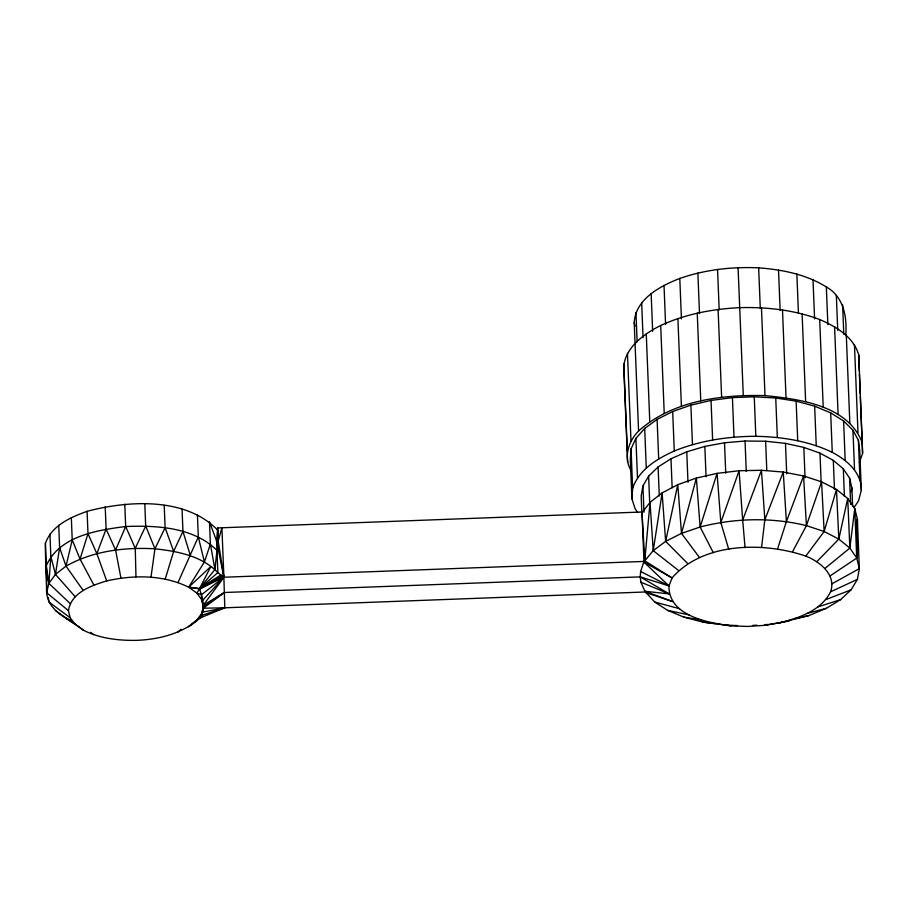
<?xml version="1.0" encoding="UTF-8"?>
<svg xmlns="http://www.w3.org/2000/svg" width="908" height="908" viewBox="0 0 908 908"><rect width="100%" height="100%" fill="white"/><g stroke="black" fill="none" stroke-linecap="round" stroke-linejoin="round"><path stroke-width="1.36" d="M218.147 541.826L217.682 530.113C185.448 496.903 128.391 500.444 87.089 511.317C70.597 517.288 51.654 525.505 45.423 543.37C45.207 559.839 46.694 576.262 46.637 592.731C48.396 612.321 70.052 619.097 83.105 630.027C99.29 638.392 117.802 640.583 135.791 640.367C159.99 639.618 184.926 632.978 202.586 615.658M45.423 543.37L46.83 580.757M779.802 622.809C798.983 617.928 821.093 610.732 830.593 591.778C836.62 574.821 819.776 561.587 805.793 556.105C764.071 541.724 702.996 542.087 672.056 577.953L643.999 562.166L641.99 511.999L217.682 527.934L216.581 540.998L217.852 572.619L223.89 577.238L643.976 561.428L640.617 571.495L640.208 576.875L640.935 582.21L644.85 591.256L654.736 602.061L667.652 610.38L683.94 617.156L702.928 622.116L730.997 625.839L747.363 626.441L763.866 625.408L779.802 622.809L809.062 615.522L826.394 608.303L840.604 599.62L851.08 589.848L857.424 579.372L859.354 568.624L857.368 519.194L854.769 508.514L847.709 498.458L836.484 489.446L821.57 481.83L803.569 475.951L783.252 472.046L761.449 470.287L739.089 470.73L717.082 473.363L696.357 478.073L677.777 484.679L662.114 492.896L650.026 502.374L642.013 512.725L644.771 560.826L643.999 562.166L668.969 585.898C668.492 616.055 708.058 622.718 730.997 625.839M199.022 618.189L188.546 626.792L199.533 618.2L202.666 612.128L203.324 606.555L202.768 600.245L199.624 588.441L210.826 566.547L188.66 587.215C163.429 574.707 133.692 574.775 106.713 580.916C91.47 585.535 71.074 592.538 68.452 610.675L70.12 617.69L75.092 624.25L83.105 630.027M853.951 507.674L858.525 500.841L861.317 490.286L859.74 450.811L858.389 440.301L852.941 430.244L843.589 420.983L830.672 412.868L814.658 406.171L796.123 401.154L775.738 397.999L754.253 396.807L732.415 397.625L711.032 400.428L690.886 405.116L672.68 411.517L657.097 419.394L644.691 428.462L635.895 438.405L631.049 448.858L630.322 459.437L631.911 498.912L635.316 509.24L637.802 512.475M631.911 498.912L632.638 488.334L631.049 448.858M68.452 610.675L46.637 592.731L48.884 583.39L50.837 556.377L49.951 534.052M644.771 560.826L650.026 502.374L653.227 550.645L644.771 560.826L672.056 577.953L668.969 585.898L640.208 576.875L224.333 592.515L203.29 605.239L201.644 599.541L201.542 594.683L223.89 577.238L221.904 527.809L218.204 540.952L223.89 577.238L224.787 607.804L199.533 618.2L201.644 616.373M640.208 576.875L669.196 593.889L644.85 591.256L644.873 591.993L224.787 607.804L202.666 612.128L196.605 620.539L201.417 615.454L203.324 606.555L201.644 599.541L196.684 592.992L188.66 587.215L204.413 561.927L210.384 544.085L209.487 521.771L216.581 540.998L223.89 577.238L203.29 605.239M201.644 599.541L202.768 600.245L223.89 577.238L199.771 588.952L188.66 587.215L199.624 588.441L214.935 569.509L216.955 550.305C193.256 527.162 156.993 525.301 125.679 526.515C96.94 530.204 59.395 535.992 46.319 565.684L46.637 592.731M761.574 547.342L764.842 519.762L761.449 470.287L742.676 520.057L745.059 547.558M830.128 575.876L856.8 558.045L849.854 548.069L854.769 508.514L856.732 557.955L859.354 568.624L832.034 583.765M150.978 577.216L154.95 548.807L165.108 527.696L164.212 505.381M678.367 570.36L653.227 550.645L662.114 492.896L665.632 541.372L687.617 563.448M70.166 603.57L48.884 583.39L55.456 574.378L59.622 547.638L58.725 525.323M631.378 471.093C623.092 457.995 628.268 441.367 638.574 431.028L634.215 322.533C635.725 298.709 660.195 286.19 679.797 278.427C705.073 269.653 732.007 266.612 758.657 267.849C782.163 269.619 806.111 274.295 826.348 286.973C843.85 296.791 847.164 317.244 845.768 335.563M852.612 505.972L851.897 487.993L849.582 478.13L843.305 468.8L833.306 460.367L819.981 453.137L803.83 447.406L785.477 443.388L765.626 441.231L745.048 441.027L724.516 442.775L704.835 446.418L686.766 451.809L670.989 458.744L658.107 466.962L648.63 476.132L642.921 485.905L641.184 495.927L641.854 512.521M851.239 491.75L851.897 487.993M856.63 523.258L857.368 519.194L857.368 524.79M653.227 550.645L665.632 541.372L677.777 484.679L681.488 533.382L699.432 557.489M816.735 561.757L838.822 539.102L847.709 498.458L849.854 548.069L824.952 568.442M75.171 596.704L55.456 574.378L66.023 566.161L72.22 539.931L71.323 517.617M665.632 541.372L681.488 533.382L696.357 478.073L700.136 527.003L713.336 552.734M805.793 556.105L824.146 531.509L836.484 489.446L838.822 539.102L849.854 548.069M165.222 579.122L173.655 551.315L182.951 531.407L182.054 509.082M201.61 613.672L203.267 608.212L224.333 592.515L203.324 606.555M93.91 585.081L80.052 559.135L87.985 533.632L87.089 511.317M681.488 533.382L700.136 527.003L717.082 473.363L720.816 522.497L728.749 549.385M777.634 548.738L786.385 521.646L803.569 475.951L806.418 525.619L792.57 551.701M700.136 527.003C734.776 518.025 771.584 517.174 806.418 525.619L821.57 481.83L824.146 531.509L838.822 539.102M627.61 462.172L624.08 374.368C620.289 351.044 642.24 334.655 660.695 325.518C685.449 314.054 712.632 308.981 739.748 307.642C766.817 306.949 794.228 309.923 819.686 319.537C836.018 326.505 853.565 336.811 858.764 355.005L862.6 453.33L859.365 462.512M720.816 522.497L739.089 470.73L742.676 520.057M106.713 580.916L96.85 553.664L106.111 529.092L105.215 506.766M764.842 519.762L783.252 472.046L786.385 521.646M178.002 582.516L198.307 536.957L197.411 514.643M120.968 578.135L115.566 550.01L125.679 526.515L124.782 504.201M632.638 488.334C638.937 469.515 657.188 458.756 674.269 450.992C700.125 440.562 728.057 436.373 755.831 436.283C781.992 436.873 808.506 440.868 832.261 452.332C846.653 459.947 861.737 472.489 861.317 490.286M135.973 576.875L135.258 548.364L145.689 526.038L144.792 503.724M177.855 632.15L180.953 629.335M201.542 594.683L196.684 592.992L199.771 588.952L222.381 576.081L199.624 588.441L217.852 572.619C201.689 555.753 177.23 551.235 154.95 548.807C124.566 547.104 92.832 550.895 66.023 566.161L59.622 547.638M638.574 431.028C672.487 400.576 721.111 394.537 764.99 395.593C799.755 399.157 847.981 405.286 862.294 442.798M199.624 588.441L220.871 574.923M830.593 591.778L857.424 579.372M825.871 599.586L851.08 589.848M201.417 615.454L224.787 607.804L203.267 608.212M818.051 606.873L840.604 599.62M807.462 613.343L826.394 608.303M763.866 625.408L789.29 620.993M794.534 618.723L809.062 615.522M752.698 625.43L756.841 625.169M765.138 624.659L767.907 624.477M216.581 540.998L218.204 540.952L217.682 527.934M723.824 625.056L737.546 625.555M702.928 622.116L715.413 623.648M683.94 617.156L701.26 619.948M667.652 610.38L689.127 614.898M654.736 602.061L679.49 608.689M806.418 525.619L824.146 531.509M645.702 592.538L672.76 601.595L644.85 591.256M640.935 582.21L669.196 593.889M65.875 618.11L70.96 620.357M640.617 571.495L668.969 585.898M55.343 610.539L75.092 624.25M70.12 617.69L48.828 601.936L48.43 597.691M90.562 632.308L93.774 634.726M66.023 566.161L83.218 590.438M106.111 529.092L115.566 550.01M87.985 533.632L96.85 553.664M125.679 526.515L135.258 548.364M72.22 539.931L80.052 559.135M145.689 526.038L154.95 548.807M165.108 527.696L173.655 551.315M182.951 531.407L190.419 555.764M50.837 556.377L55.456 574.378M198.307 536.957L204.413 561.927M634.215 322.533L635.089 326.233M210.384 544.085L214.935 569.509M46.319 565.684L48.884 583.39M859.297 371.19L858.764 355.005M859.411 374.028L860.216 393.845M860.33 396.683L862.6 453.33M858.389 440.301L859.978 479.776M854.462 344.802L857.992 432.605M852.941 430.244L854.53 469.72M846.301 335.279L849.831 423.083M842.613 304.748L843.793 334.087M849.582 478.13L850.637 504.417M843.589 420.983L845.178 460.458M836.336 295.418L837.744 330.353M843.305 468.8L844.417 496.472M834.577 326.766L838.107 414.559M826.348 286.973L827.858 324.712M833.306 460.367L834.475 489.412M830.672 412.868L832.261 452.332M819.686 319.537L823.215 407.34M813.012 279.755L814.59 318.878M819.981 453.137L821.15 482.193M814.658 406.171L816.247 445.646M802.116 313.85L805.646 401.642M796.861 274.023L798.438 313.147M803.83 447.406L805.055 477.835M796.123 401.154L797.712 440.63M782.492 309.889L786.022 397.693M778.508 269.994L780.142 310.525M785.477 443.388L786.703 473.817M775.738 397.999L777.327 437.474M761.46 307.789L764.99 395.593M758.657 267.849L760.291 308.368M765.626 441.231L766.795 470.276M754.253 396.807L755.831 436.283M738.079 267.633L743.277 395.434M745.048 441.027L746.263 471.456M732.415 397.625L734.005 437.1M717.558 269.392L719.181 309.912M724.516 442.775L725.742 473.216M718.103 309.424L721.622 397.227M711.032 400.428L712.621 439.903M697.877 273.036L699.5 313.555M704.835 446.418L706.061 476.848M697.242 313.101L700.772 400.893M690.886 405.116L692.464 444.591M679.797 278.427L681.431 318.946M686.766 451.809L687.98 482.25M677.89 318.526L681.409 406.319M672.68 411.517L674.269 450.992M664.02 285.362L665.587 324.485M670.989 458.744L672.147 487.8M660.695 325.518L664.225 413.322M657.097 419.394L658.686 458.869M651.15 293.568L652.659 331.295M658.107 466.962L659.276 496.006M646.258 333.849L649.776 421.652M641.661 302.739L643.068 337.674M648.63 476.132L649.742 503.792M644.691 428.462L646.269 467.938M635.952 312.522L637.132 341.873M642.921 485.905L643.976 512.191M635.895 438.405L637.484 477.88M627.473 353.348L631.003 441.14M623.773 363.847L627.303 451.639M641.99 511.999L642.013 512.725M857.368 519.194L856.8 558.045L857.368 519.194"/></g></svg>
